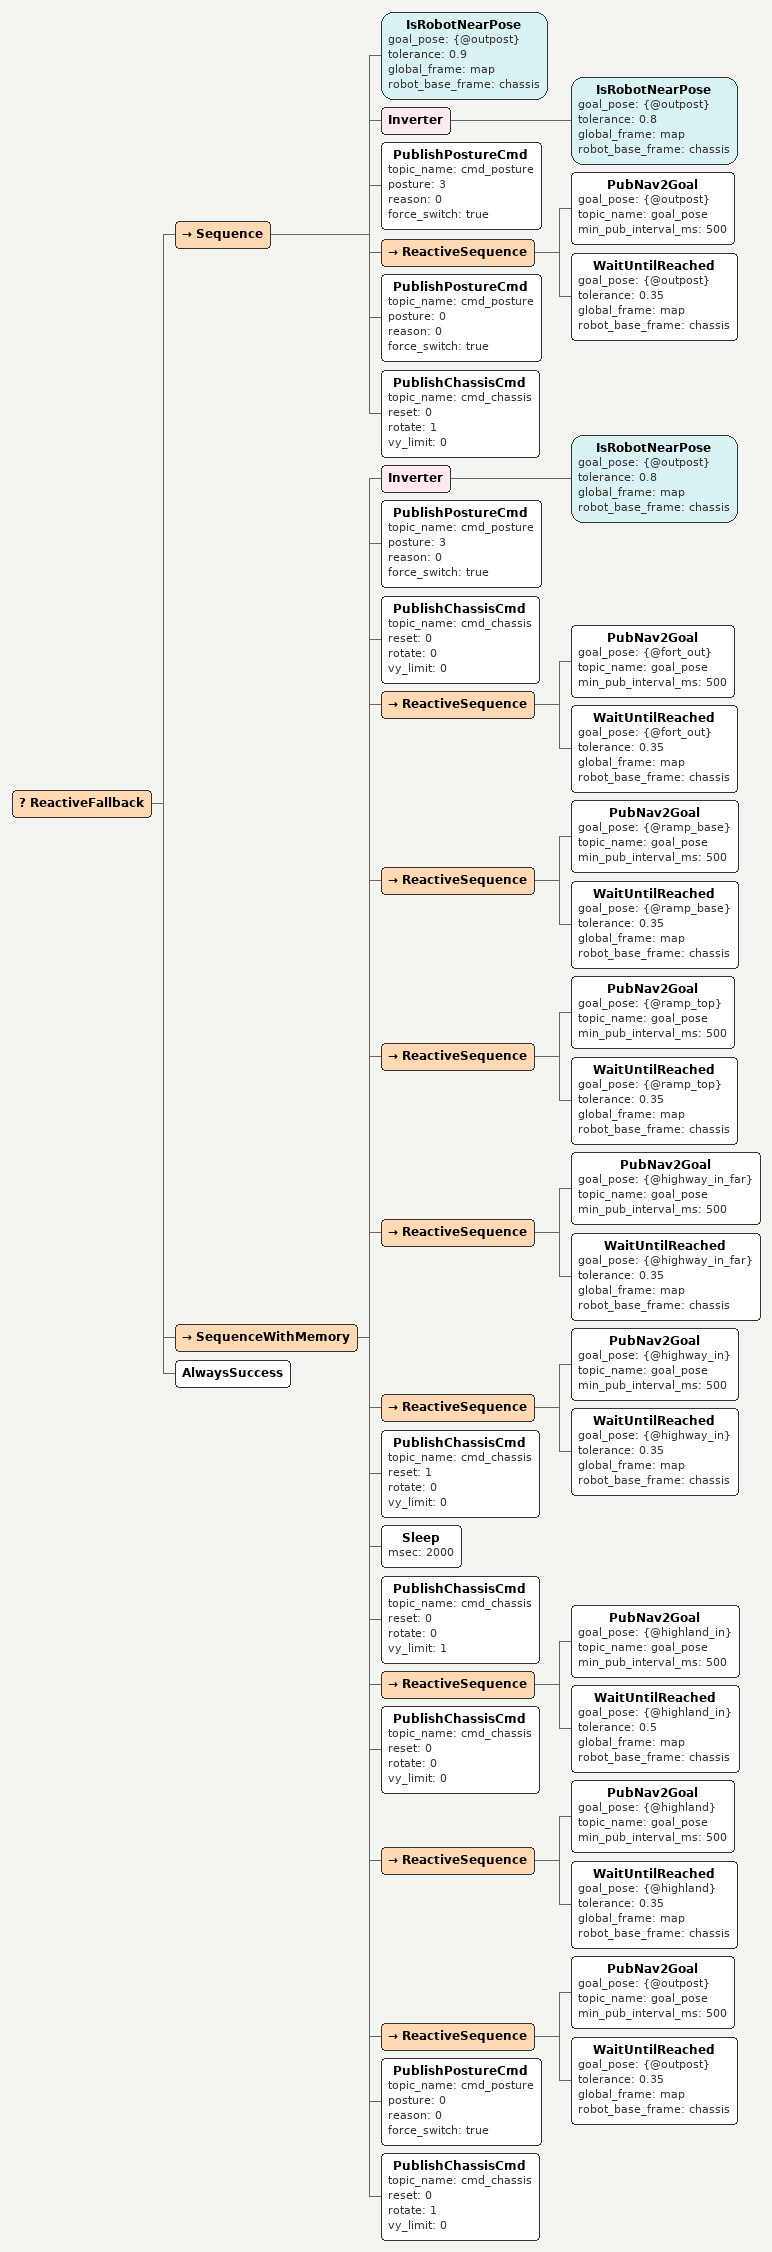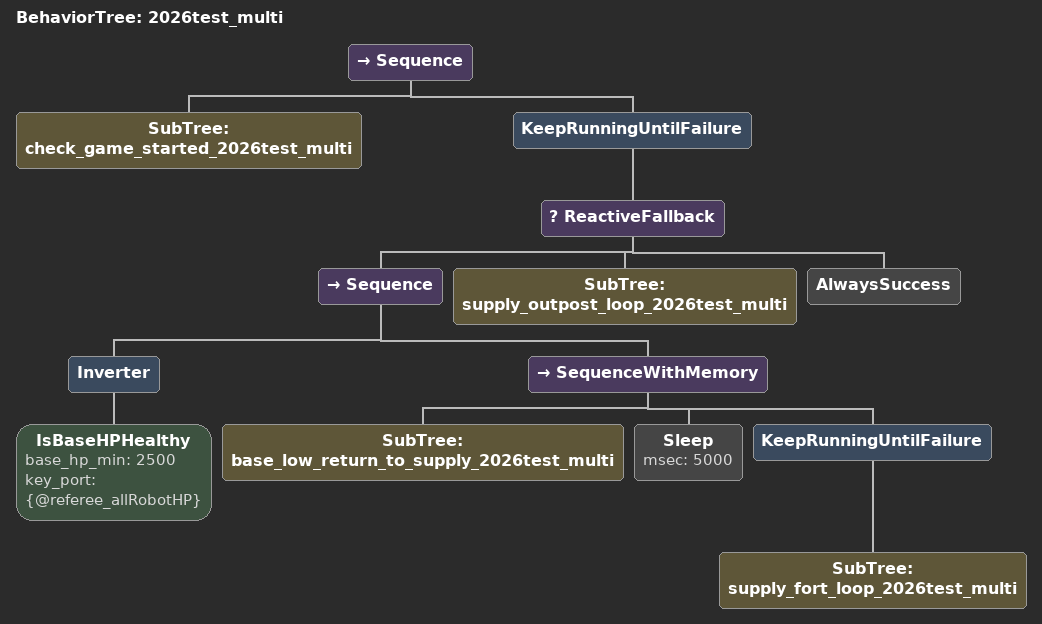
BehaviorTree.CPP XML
<ReactiveFallback>

	<!-- 已经进入前哨作战区（2m）但被挤开时，直接重发前哨点，不回退到补给侧首点 -->
	<Sequence>
		<!-- 保持该门限小于 outpost_out / highland 到 outpost 的间距，避免在前一跳被提前切到重占分支 -->
		<IsRobotNearPose goal_pose="{@outpost}" tolerance="0.9" global_frame="map" robot_base_frame="chassis"/>
		<Inverter>
			<IsRobotNearPose goal_pose="{@outpost}" tolerance="0.8" global_frame="map" robot_base_frame="chassis"/>
		</Inverter>
		<PublishPostureCmd topic_name="cmd_posture" posture="3" reason="0" force_switch="true"/>
		<ReactiveSequence>
			<PubNav2Goal goal_pose="{@outpost}" topic_name="goal_pose" min_pub_interval_ms="500"/>
			<WaitUntilReached goal_pose="{@outpost}" tolerance="0.35" global_frame="map" robot_base_frame="chassis"/>
		</ReactiveSequence>
		<PublishPostureCmd topic_name="cmd_posture" posture="0" reason="0" force_switch="true"/>
		<PublishChassisCmd topic_name="cmd_chassis" reset="0" rotate="1" vy_limit="0"/>
	</Sequence>

	<!-- 补给区去前哨记忆序列（高血高弹出发），先判断是否在前哨，再发点 -->
	<SequenceWithMemory>
		<!-- 判断是否在前哨作门控，导航前发布移动姿态 -->
		<Inverter>
			<IsRobotNearPose goal_pose="{@outpost}" tolerance="0.8" global_frame="map" robot_base_frame="chassis"/>
		</Inverter>
		<PublishPostureCmd topic_name="cmd_posture" posture="3" reason="0" force_switch="true"/>
		<PublishChassisCmd topic_name="cmd_chassis" reset="0" rotate="0" vy_limit="0"/>

		<!-- 补给区-堡垒出口-斜坡底部-斜坡顶部-公路路口侧远处-公路入口 -->
		<ReactiveSequence>
			<PubNav2Goal goal_pose="{@fort_out}" topic_name="goal_pose" min_pub_interval_ms="500"/>
			<WaitUntilReached goal_pose="{@fort_out}" tolerance="0.35" global_frame="map" robot_base_frame="chassis"/>
		</ReactiveSequence>
		<ReactiveSequence>
			<PubNav2Goal goal_pose="{@ramp_base}" topic_name="goal_pose" min_pub_interval_ms="500"/>
			<WaitUntilReached goal_pose="{@ramp_base}" tolerance="0.35" global_frame="map" robot_base_frame="chassis"/>
		</ReactiveSequence>
		<ReactiveSequence>
			<PubNav2Goal goal_pose="{@ramp_top}" topic_name="goal_pose" min_pub_interval_ms="500"/>
			<WaitUntilReached goal_pose="{@ramp_top}" tolerance="0.35" global_frame="map" robot_base_frame="chassis"/>
		</ReactiveSequence>
		<ReactiveSequence>
			<PubNav2Goal goal_pose="{@highway_in_far}" topic_name="goal_pose" min_pub_interval_ms="500"/>
			<WaitUntilReached goal_pose="{@highway_in_far}" tolerance="0.35" global_frame="map" robot_base_frame="chassis"/>
		</ReactiveSequence>
		<ReactiveSequence>
			<PubNav2Goal goal_pose="{@highway_in}" topic_name="goal_pose" min_pub_interval_ms="500"/>
			<WaitUntilReached goal_pose="{@highway_in}" tolerance="0.35" global_frame="map" robot_base_frame="chassis"/>
		</ReactiveSequence>

		<!-- 公路入口到高地入口，先底盘复位2秒，再限制vy速度，过起伏后恢复速度-->
		<PublishChassisCmd topic_name="cmd_chassis" reset="1" rotate="0" vy_limit="0"/>
		<Sleep msec="2000"/>
		<PublishChassisCmd topic_name="cmd_chassis" reset="0" rotate="0" vy_limit="1"/>
		<ReactiveSequence>
			<PubNav2Goal goal_pose="{@highland_in}" topic_name="goal_pose" min_pub_interval_ms="500"/>
			<WaitUntilReached goal_pose="{@highland_in}" tolerance="0.5" global_frame="map" robot_base_frame="chassis"/>
		</ReactiveSequence>
		<PublishChassisCmd topic_name="cmd_chassis" reset="0" rotate="0" vy_limit="0"/>

		<!-- 高地入口-高地-前哨，逐点确认避免穿越导航在前两点间回拉 -->
		<ReactiveSequence>
			<PubNav2Goal goal_pose="{@highland}" topic_name="goal_pose" min_pub_interval_ms="500"/>
			<WaitUntilReached goal_pose="{@highland}" tolerance="0.35" global_frame="map" robot_base_frame="chassis"/>
		</ReactiveSequence>
		<ReactiveSequence>
			<PubNav2Goal goal_pose="{@outpost}" topic_name="goal_pose" min_pub_interval_ms="500"/>
			<WaitUntilReached goal_pose="{@outpost}" tolerance="0.35" global_frame="map" robot_base_frame="chassis"/>
		</ReactiveSequence>

		<!-- 到达前哨后，先关移动姿态，再开小陀螺 -->
      <PublishPostureCmd topic_name="cmd_posture" posture="0" reason="0" force_switch="true"/>
		<PublishChassisCmd topic_name="cmd_chassis" reset="0" rotate="1" vy_limit="0"/>
	</SequenceWithMemory>

	<!-- 保底选择成功，导致无限循环 -->
	<AlwaysSuccess/>
</ReactiveFallback>

<BehaviorTree ID="2026test_multi">
  <Sequence>
	<!-- 比赛开始条件，没收到裁判系统消息或在未开赛，都返回running -->
	<SubTree ID="check_game_started_2026test_multi"/>
    <!-- 无限循环-->
    <KeepRunningUntilFailure>
      <!-- 反应式选择，下一轮tick无论前面节点啥状态，都会从头tick,直到有一个成功 -->
      <ReactiveFallback>

			<!-- 基地血量小于2500,进入守家策略；-->
			<Sequence>
				<Inverter>
					<IsBaseHPHealthy base_hp_min="2500" key_port="{@referee_allRobotHP}"/>
				</Inverter>
				<!-- 低基地血时强制先回补给区，再进入堡垒-补给区往返，不允许回落到推前哨 -->
				<SequenceWithMemory>
					<SubTree ID="base_low_return_to_supply_2026test_multi"/>
					<Sleep msec="5000"/>
					<KeepRunningUntilFailure>
						<SubTree ID="supply_fort_loop_2026test_multi"/>
					</KeepRunningUntilFailure>
				</SequenceWithMemory>
			</Sequence>

			<!-- 基地血量大于2500,进入推前哨策略-->
			<SubTree ID="supply_outpost_loop_2026test_multi"/>

        <!-- 保底选择成功，导致无限循环 -->
        <AlwaysSuccess/>
      </ReactiveFallback>
    </KeepRunningUntilFailure>
  </Sequence>
</BehaviorTree>
